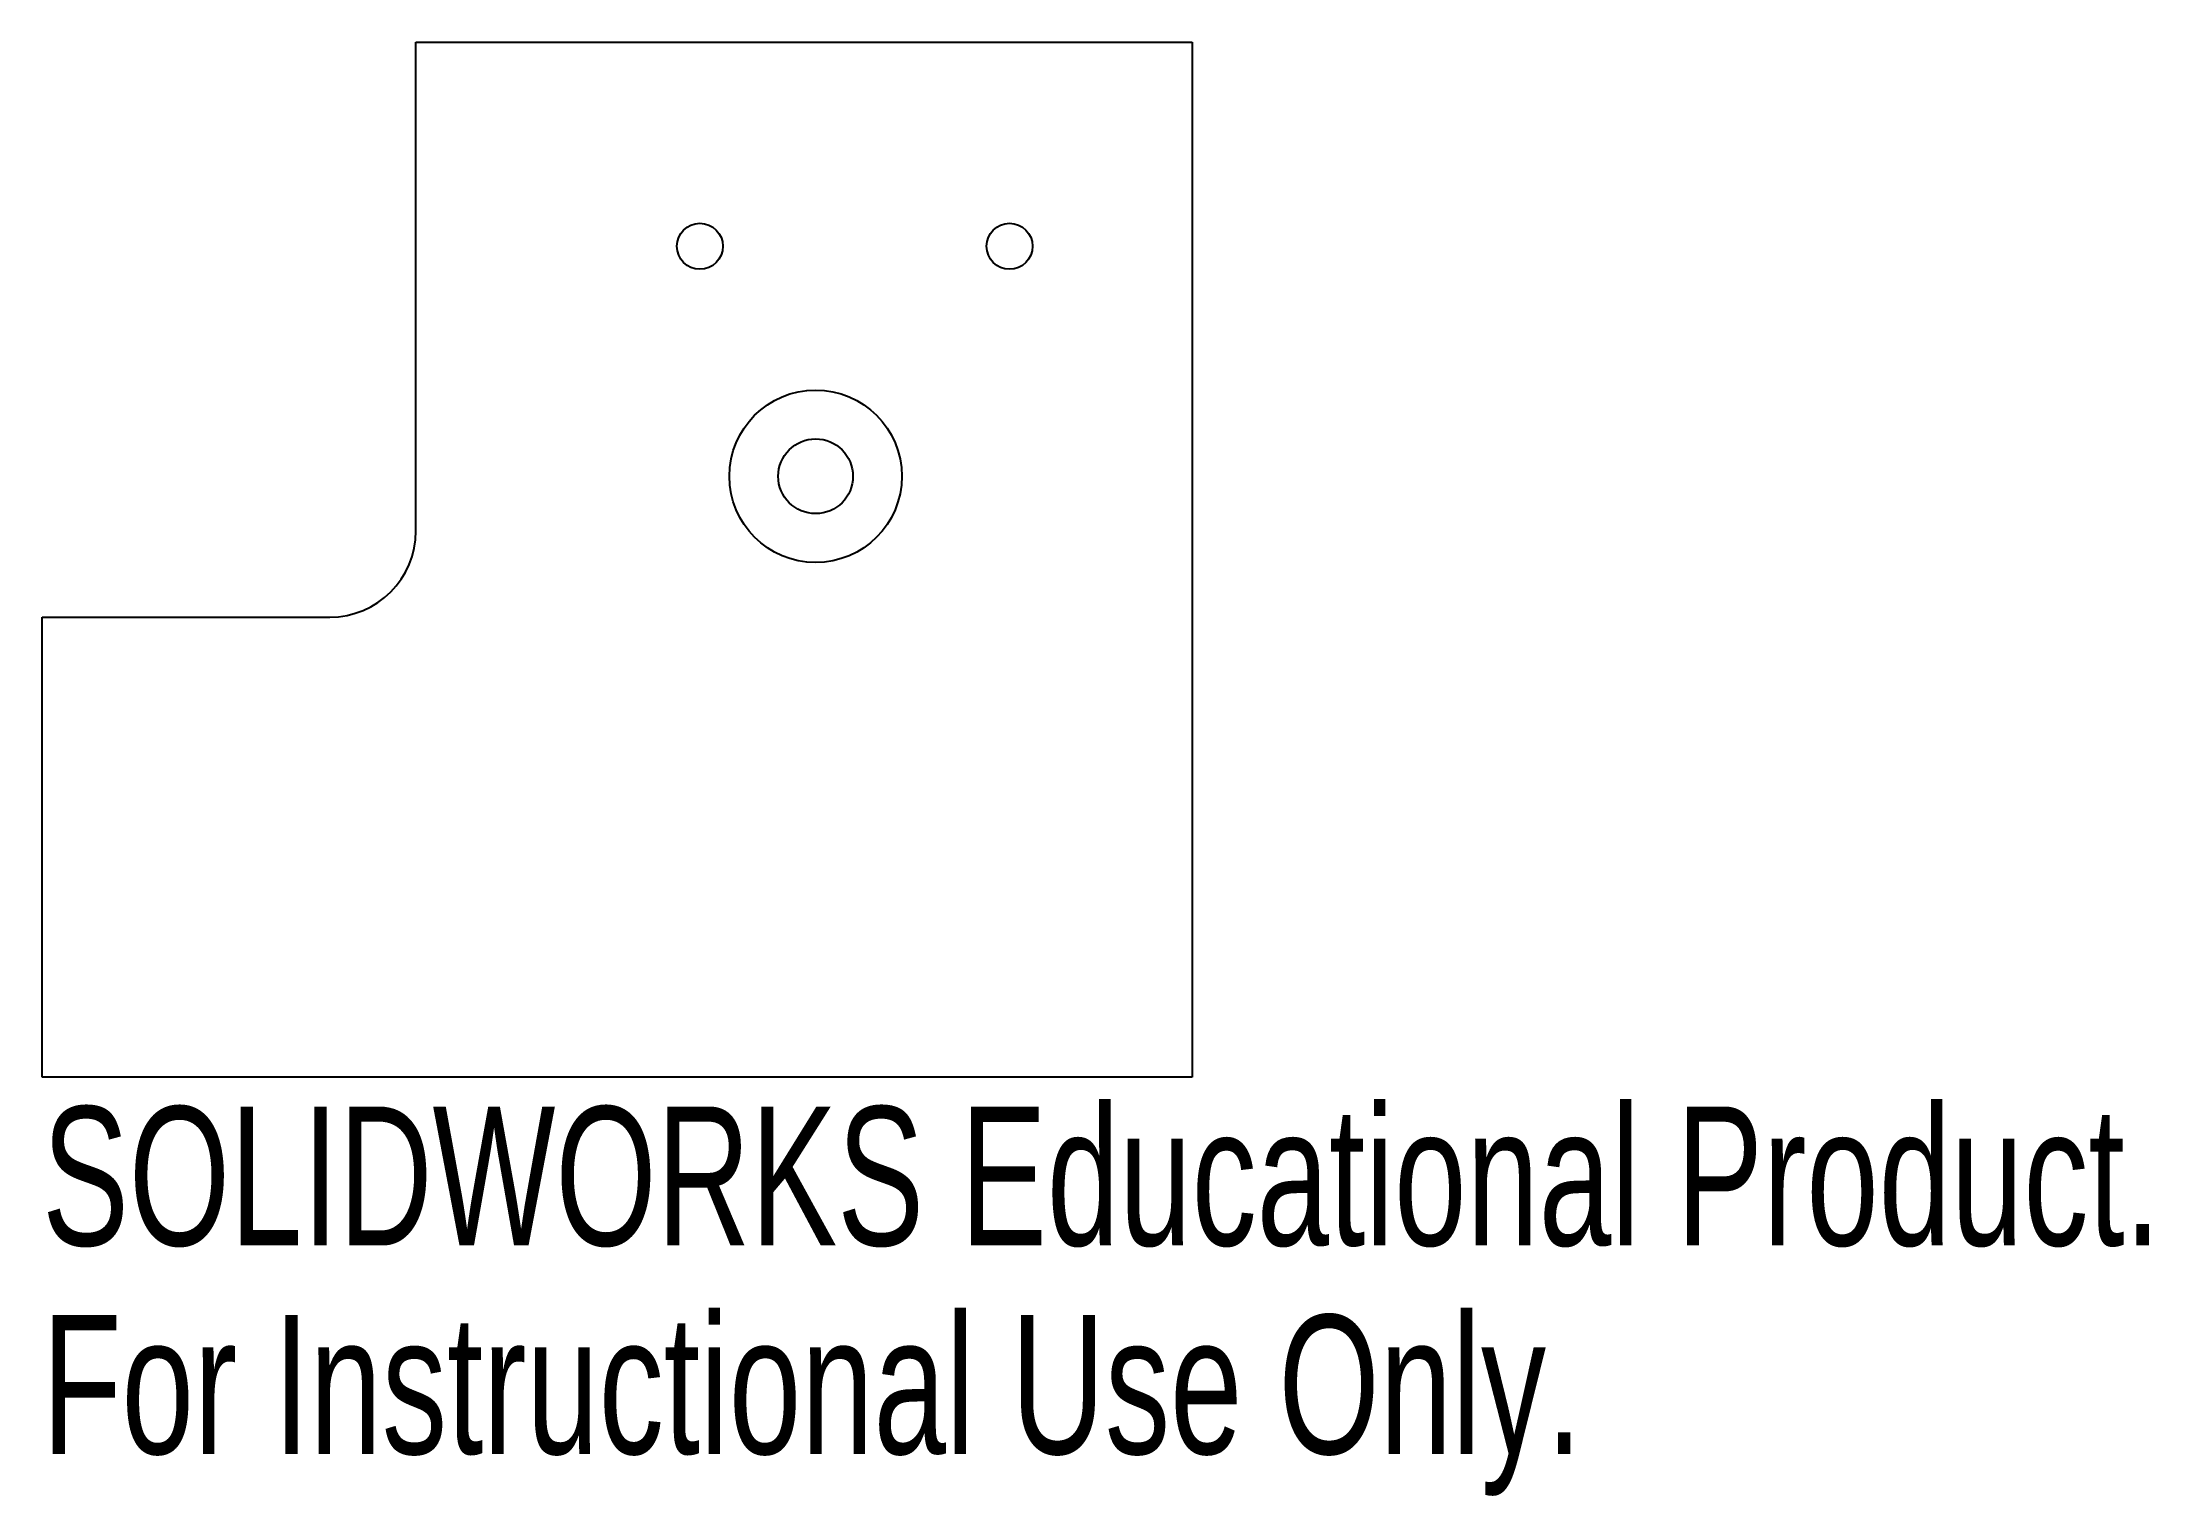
# Model space of a CAD drawing. Header units: millimetres. Extents: x 0 to 73.3, y -14.6 to 36.
import ezdxf

# ---------------------------------------------------------------- set-up
doc = ezdxf.new("R2010")
doc.units = ezdxf.units.MM
doc.styles.add('SLDTEXTSTYLE0', font='TXT', dxfattribs={"width": 0.7})

msp = doc.modelspace()

# ---------------------------------------------------------------- linework, layer by layer
at = {"color": 7, "linetype": 'Continuous', "lineweight": 25}
for p, q in [((13, 36), (40, 36)), ((13, 19), (13, 36)), ((40, 36), (40, 0)), ((0, 0), (0, 16)), ((0, 16), (10, 16)), ((40, 0), (0, 0))]:
    msp.add_line(p, q, dxfattribs=at)
for centre, radius in [((22.875, 28.9), 0.8), ((33.645, 28.9), 0.8), ((26.9, 20.9), 3), ((26.9, 20.9), 1.3)]:
    msp.add_circle(centre, radius, dxfattribs=at)
msp.add_arc((10, 19), 3, 270, 0, dxfattribs=at)

# ---------------------------------------------------------------- texts
at = {"color": 7, "linetype": 'Continuous', "char_height": 4.83362, "attachment_point": 1, "style": 'SLDTEXTSTYLE0'}
for s, insert in [('SOLIDWORKS Educational Product.', (0, -1.02)), ('For Instructional Use Only.', (0, -8.27))]:
    msp.add_mtext(s, dxfattribs=dict(at, insert=insert))

doc.saveas('drawing.dxf')
